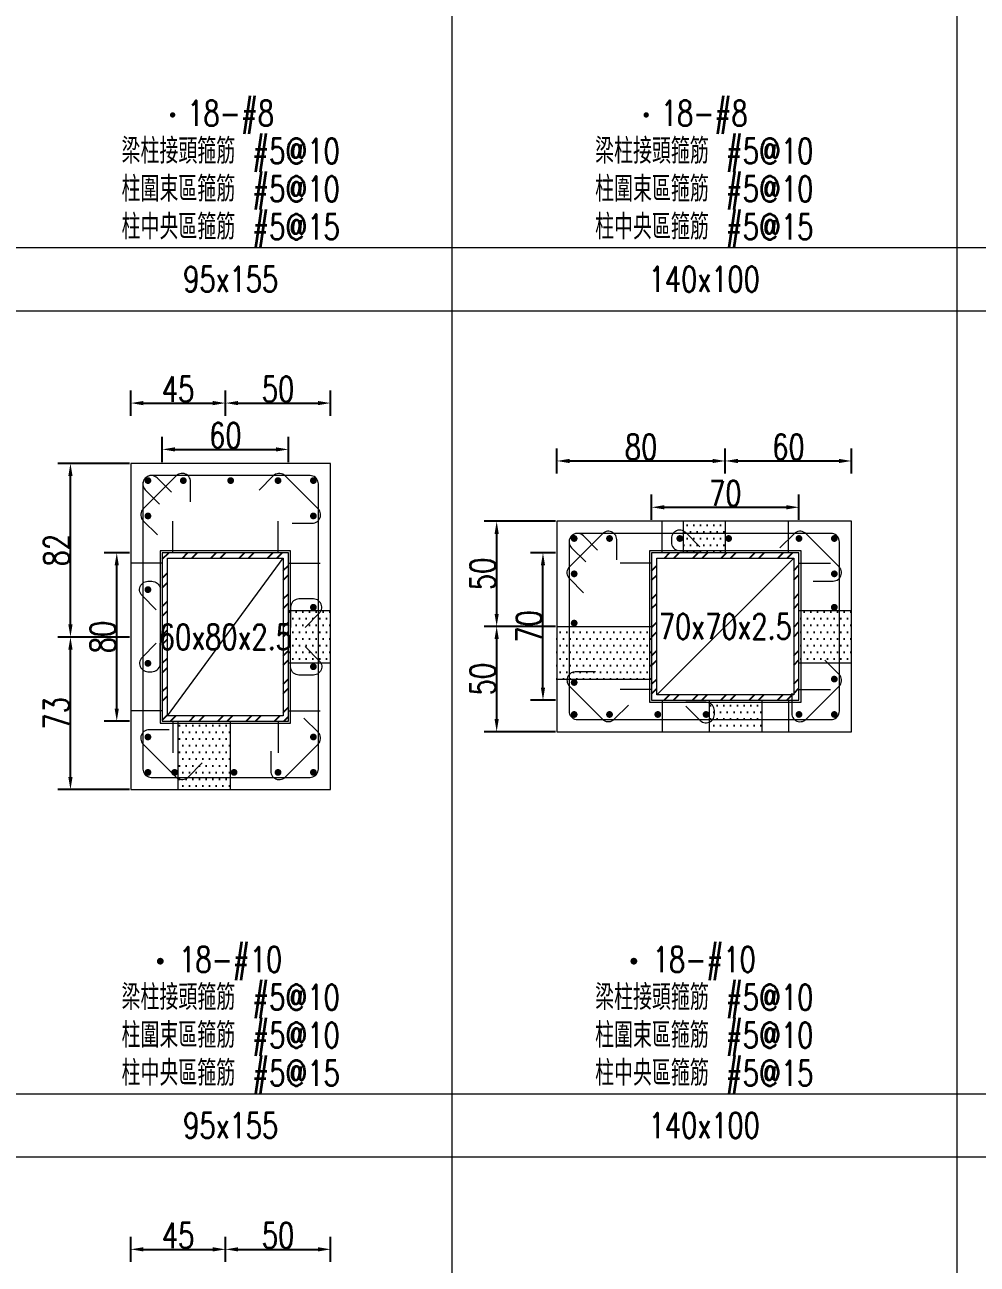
# Model space of a CAD drawing. Header units: millimetres. Extents: x 0 to 3905, y 0 to 8880.
# Drawn here: x 2922 to 3375, y 1557 to 2146 of the extents above; entities that cross this region are included whole.
import ezdxf
from ezdxf.enums import TextEntityAlignment as Align

# ---------------------------------------------------------------- set-up
doc = ezdxf.new("R2010")
doc.units = ezdxf.units.MM
doc.layers.get('DEFPOINTS').update_dxf_attribs({"color": 3})
for name, color, linetype in [('Hatch線', 6, 'Continuous'), ('TC-鋼粱', 132, 'Continuous'), ('主筋斷面', 2, 'Continuous'), ('文字-主筋根數', 7, 'Continuous'), ('文字-剪力筋 中央區', 7, 'Continuous'), ('文字-剪力筋-BC', 7, 'Continuous'), ('文字-剪力筋-圍束區', 7, 'Continuous'), ('文字-斷面尺寸', 7, 'Continuous'), ('文字-輔助字', 7, 'Continuous'), ('柱斷面線', 4, 'Continuous'), ('標註字', 4, 'Continuous'), ('箍筋線', 1, 'Continuous'), ('網格線', 7, 'Continuous'), ('鋼柱', 11, 'Continuous')]:
    doc.layers.add(name, color=color, linetype=linetype)
doc.styles.add('note', font='txt.shx', dxfattribs={"width": 0.75, "height": 12})
doc.styles.add('txt', font='txt.shx', dxfattribs={"height": 0.2, "bigfont": 'chineset.shx'})
doc.dimstyles.new('RCAD_DIM', dxfattribs={"dimtxt": 12, "dimasz": 6, "dimexe": 6, "dimexo": 0.625, "dimtad": 1, "dimdec": 0, "dimdsep": 46, "dimtxsty": 'note', "dimcen": 2.5, "dimclrd": 256, "dimclre": 256, "dimclrt": 256, "dimadec": 0, "dimazin": 0, "dimtfac": 1, "dimtmove": 0, "dimatfit": 3, "dimfxl": 0, "dimtolj": 1, "dimarcsym": 0})

# ---------------------------------------------------------------- blocks, each defined once
blk = doc.blocks.new('*D1622')
at = {"layer": 'DEFPOINTS', "color": 0}
for p in [(3017.5, 1564.12), (2972.5, 1557.5), (3017.5, 1557.5)]:
    blk.add_point(p, dxfattribs=at)
at = {"layer": '標註字', "lineweight": -2}
for p, q in [((2972.5, 1558.12), (2972.5, 1570.12)), ((3017.5, 1558.12), (3017.5, 1570.12)), ((2978.5, 1564.12), (3011.5, 1564.12))]:
    blk.add_line(p, q, dxfattribs=at)
at = {"layer": '標註字'}
for points in [[(2978.5, 1565.12), (2978.5, 1563.12), (2972.5, 1564.12)], [(3011.5, 1563.12), (3011.5, 1565.12), (3017.5, 1564.12)]]:
    blk.add_solid(points, dxfattribs=at)
at = {"layer": '標註字', "insert": (2995, 1570.75), "char_height": 12, "attachment_point": 5, "style": 'note'}
blk.add_mtext('\\A1;45', dxfattribs=at)
blk = doc.blocks.new('*D1623')
at = {"layer": 'DEFPOINTS', "color": 0}
for p in [(3067.5, 1564.12), (3017.5, 1557.5), (3067.5, 1557.5)]:
    blk.add_point(p, dxfattribs=at)
at = {"layer": '標註字', "lineweight": -2}
for p, q in [((3017.5, 1558.12), (3017.5, 1570.12)), ((3067.5, 1558.12), (3067.5, 1570.12)), ((3023.5, 1564.12), (3061.5, 1564.12))]:
    blk.add_line(p, q, dxfattribs=at)
at = {"layer": '標註字'}
for points in [[(3023.5, 1565.12), (3023.5, 1563.12), (3017.5, 1564.12)], [(3061.5, 1563.12), (3061.5, 1565.12), (3067.5, 1564.12)]]:
    blk.add_solid(points, dxfattribs=at)
at = {"layer": '標註字', "insert": (3042.5, 1570.75), "char_height": 12, "attachment_point": 5, "style": 'note'}
blk.add_mtext('\\A1;50', dxfattribs=at)
blk = doc.blocks.new('*D1626')
at = {"layer": 'DEFPOINTS', "color": 0}
for p in [(3047.5, 1944.12), (2987.5, 1937.5), (3047.5, 1937.5)]:
    blk.add_point(p, dxfattribs=at)
at = {"layer": '標註字', "lineweight": -2}
for p, q in [((2987.5, 1938.12), (2987.5, 1950.12)), ((3047.5, 1938.12), (3047.5, 1950.12)), ((2993.5, 1944.12), (3041.5, 1944.12))]:
    blk.add_line(p, q, dxfattribs=at)
at = {"layer": '標註字'}
for points in [[(2993.5, 1945.12), (2993.5, 1943.12), (2987.5, 1944.12)], [(3041.5, 1943.12), (3041.5, 1945.12), (3047.5, 1944.12)]]:
    blk.add_solid(points, dxfattribs=at)
at = {"layer": '標註字', "insert": (3017.5, 1950.75), "char_height": 12, "attachment_point": 5, "style": 'note'}
blk.add_mtext('\\A1;60', dxfattribs=at)
blk = doc.blocks.new('*D1627')
at = {"layer": 'DEFPOINTS', "color": 0}
for p in [(2965.88, 1895), (2972.5, 1895), (2972.5, 1815)]:
    blk.add_point(p, dxfattribs=at)
at = {"layer": '標註字', "lineweight": -2}
for p, q in [((2971.88, 1895), (2959.88, 1895)), ((2965.88, 1821), (2965.88, 1889)), ((2971.88, 1815), (2959.88, 1815))]:
    blk.add_line(p, q, dxfattribs=at)
at = {"layer": '標註字'}
for points in [[(2966.88, 1889), (2964.88, 1889), (2965.88, 1895)], [(2964.88, 1821), (2966.88, 1821), (2965.88, 1815)]]:
    blk.add_solid(points, dxfattribs=at)
at = {"layer": '標註字', "insert": (2959.25, 1855), "char_height": 12, "attachment_point": 5, "rotation": 90, "style": 'note'}
blk.add_mtext('\\A1;80', dxfattribs=at)
blk = doc.blocks.new('*D1628')
at = {"layer": 'DEFPOINTS', "color": 0}
for p in [(3017.5, 1966.12), (2972.5, 1959.5), (3017.5, 1959.5)]:
    blk.add_point(p, dxfattribs=at)
at = {"layer": '標註字', "lineweight": -2}
for p, q in [((2972.5, 1960.12), (2972.5, 1972.12)), ((3017.5, 1960.12), (3017.5, 1972.12)), ((2978.5, 1966.12), (3011.5, 1966.12))]:
    blk.add_line(p, q, dxfattribs=at)
at = {"layer": '標註字'}
for points in [[(2978.5, 1967.12), (2978.5, 1965.12), (2972.5, 1966.12)], [(3011.5, 1965.12), (3011.5, 1967.12), (3017.5, 1966.12)]]:
    blk.add_solid(points, dxfattribs=at)
at = {"layer": '標註字', "insert": (2995, 1972.75), "char_height": 12, "attachment_point": 5, "style": 'note'}
blk.add_mtext('\\A1;45', dxfattribs=at)
blk = doc.blocks.new('*D1629')
at = {"layer": 'DEFPOINTS', "color": 0}
for p in [(3067.5, 1966.12), (3017.5, 1959.5), (3067.5, 1959.5)]:
    blk.add_point(p, dxfattribs=at)
at = {"layer": '標註字', "lineweight": -2}
for p, q in [((3017.5, 1960.12), (3017.5, 1972.12)), ((3067.5, 1960.12), (3067.5, 1972.12)), ((3023.5, 1966.12), (3061.5, 1966.12))]:
    blk.add_line(p, q, dxfattribs=at)
at = {"layer": '標註字'}
for points in [[(3023.5, 1967.12), (3023.5, 1965.12), (3017.5, 1966.12)], [(3061.5, 1965.12), (3061.5, 1967.12), (3067.5, 1966.12)]]:
    blk.add_solid(points, dxfattribs=at)
at = {"layer": '標註字', "insert": (3042.5, 1972.75), "char_height": 12, "attachment_point": 5, "style": 'note'}
blk.add_mtext('\\A1;50', dxfattribs=at)
blk = doc.blocks.new('*D1630')
at = {"layer": 'DEFPOINTS', "color": 0}
for p in [(2943.88, 1855), (2972.5, 1855), (2972.5, 1782.5)]:
    blk.add_point(p, dxfattribs=at)
at = {"layer": '標註字', "lineweight": -2}
for p, q in [((2971.88, 1855), (2937.88, 1855)), ((2943.88, 1788.5), (2943.88, 1849)), ((2971.88, 1782.5), (2937.88, 1782.5))]:
    blk.add_line(p, q, dxfattribs=at)
at = {"layer": '標註字'}
for points in [[(2944.88, 1849), (2942.88, 1849), (2943.88, 1855)], [(2942.88, 1788.5), (2944.88, 1788.5), (2943.88, 1782.5)]]:
    blk.add_solid(points, dxfattribs=at)
at = {"layer": '標註字', "insert": (2937.25, 1818.75), "char_height": 12, "attachment_point": 5, "rotation": 90, "style": 'note'}
blk.add_mtext('\\A1;73', dxfattribs=at)
blk = doc.blocks.new('*D1631')
at = {"layer": 'DEFPOINTS', "color": 0}
for p in [(2943.88, 1937.5), (2972.5, 1937.5), (2972.5, 1855)]:
    blk.add_point(p, dxfattribs=at)
at = {"layer": '標註字', "lineweight": -2}
for p, q in [((2971.88, 1937.5), (2937.88, 1937.5)), ((2943.88, 1861), (2943.88, 1931.5)), ((2971.88, 1855), (2937.88, 1855))]:
    blk.add_line(p, q, dxfattribs=at)
at = {"layer": '標註字'}
for points in [[(2944.88, 1931.5), (2942.88, 1931.5), (2943.88, 1937.5)], [(2942.88, 1861), (2944.88, 1861), (2943.88, 1855)]]:
    blk.add_solid(points, dxfattribs=at)
at = {"layer": '標註字', "insert": (2937.25, 1896.25), "char_height": 12, "attachment_point": 5, "rotation": 90, "style": 'note'}
blk.add_mtext('\\A1;82', dxfattribs=at)
blk = doc.blocks.new('Circle_Filled')
at = {"const_width": 0.5}
blk.add_lwpolyline([(-0.25, 0, 1), (0.25, 0, 1)], format="xyb", close=True, dxfattribs=at)
blk = doc.blocks.new('*D1758')
at = {"layer": 'DEFPOINTS', "color": 0}
for p in [(3290, 1916.62), (3220, 1910), (3290, 1910)]:
    blk.add_point(p, dxfattribs=at)
at = {"layer": '標註字', "lineweight": -2}
for p, q in [((3220, 1910.62), (3220, 1922.62)), ((3290, 1910.62), (3290, 1922.62)), ((3226, 1916.62), (3284, 1916.62))]:
    blk.add_line(p, q, dxfattribs=at)
at = {"layer": '標註字'}
for points in [[(3226, 1917.62), (3226, 1915.62), (3220, 1916.62)], [(3284, 1915.62), (3284, 1917.62), (3290, 1916.62)]]:
    blk.add_solid(points, dxfattribs=at)
at = {"layer": '標註字', "insert": (3255, 1923.25), "char_height": 12, "attachment_point": 5, "style": 'note'}
blk.add_mtext('\\A1;70', dxfattribs=at)
blk = doc.blocks.new('*D1759')
at = {"layer": 'DEFPOINTS', "color": 0}
for p in [(3168.38, 1895), (3175, 1895), (3175, 1825)]:
    blk.add_point(p, dxfattribs=at)
at = {"layer": '標註字', "lineweight": -2}
for p, q in [((3174.38, 1895), (3162.38, 1895)), ((3168.38, 1831), (3168.38, 1889)), ((3174.38, 1825), (3162.38, 1825))]:
    blk.add_line(p, q, dxfattribs=at)
at = {"layer": '標註字'}
for points in [[(3169.38, 1889), (3167.38, 1889), (3168.38, 1895)], [(3167.38, 1831), (3169.38, 1831), (3168.38, 1825)]]:
    blk.add_solid(points, dxfattribs=at)
at = {"layer": '標註字', "insert": (3161.75, 1860), "char_height": 12, "attachment_point": 5, "rotation": 90, "style": 'note'}
blk.add_mtext('\\A1;70', dxfattribs=at)
blk = doc.blocks.new('*D1760')
at = {"layer": 'DEFPOINTS', "color": 0}
for p in [(3255, 1938.62), (3175, 1932), (3255, 1932)]:
    blk.add_point(p, dxfattribs=at)
at = {"layer": '標註字', "lineweight": -2}
for p, q in [((3175, 1932.62), (3175, 1944.62)), ((3255, 1932.62), (3255, 1944.62)), ((3181, 1938.62), (3249, 1938.62))]:
    blk.add_line(p, q, dxfattribs=at)
at = {"layer": '標註字'}
for points in [[(3181, 1939.62), (3181, 1937.62), (3175, 1938.62)], [(3249, 1937.62), (3249, 1939.62), (3255, 1938.62)]]:
    blk.add_solid(points, dxfattribs=at)
at = {"layer": '標註字', "insert": (3215, 1945.25), "char_height": 12, "attachment_point": 5, "style": 'note'}
blk.add_mtext('\\A1;80', dxfattribs=at)
blk = doc.blocks.new('*D1761')
at = {"layer": 'DEFPOINTS', "color": 0}
for p in [(3315, 1938.62), (3255, 1932), (3315, 1932)]:
    blk.add_point(p, dxfattribs=at)
at = {"layer": '標註字', "lineweight": -2}
for p, q in [((3255, 1932.62), (3255, 1944.62)), ((3315, 1932.62), (3315, 1944.62)), ((3261, 1938.62), (3309, 1938.62))]:
    blk.add_line(p, q, dxfattribs=at)
at = {"layer": '標註字'}
for points in [[(3261, 1939.62), (3261, 1937.62), (3255, 1938.62)], [(3309, 1937.62), (3309, 1939.62), (3315, 1938.62)]]:
    blk.add_solid(points, dxfattribs=at)
at = {"layer": '標註字', "insert": (3285, 1945.25), "char_height": 12, "attachment_point": 5, "style": 'note'}
blk.add_mtext('\\A1;60', dxfattribs=at)
blk = doc.blocks.new('*D1762')
at = {"layer": 'DEFPOINTS', "color": 0}
for p in [(3146.38, 1860), (3175, 1860), (3175, 1810)]:
    blk.add_point(p, dxfattribs=at)
at = {"layer": '標註字', "lineweight": -2}
for p, q in [((3174.38, 1860), (3140.38, 1860)), ((3146.38, 1816), (3146.38, 1854)), ((3174.38, 1810), (3140.38, 1810))]:
    blk.add_line(p, q, dxfattribs=at)
at = {"layer": '標註字'}
for points in [[(3147.38, 1854), (3145.38, 1854), (3146.38, 1860)], [(3145.38, 1816), (3147.38, 1816), (3146.38, 1810)]]:
    blk.add_solid(points, dxfattribs=at)
at = {"layer": '標註字', "insert": (3139.75, 1835), "char_height": 12, "attachment_point": 5, "rotation": 90, "style": 'note'}
blk.add_mtext('\\A1;50', dxfattribs=at)
blk = doc.blocks.new('*D1763')
at = {"layer": 'DEFPOINTS', "color": 0}
for p in [(3146.38, 1910), (3175, 1910), (3175, 1860)]:
    blk.add_point(p, dxfattribs=at)
at = {"layer": '標註字', "lineweight": -2}
for p, q in [((3174.38, 1910), (3140.38, 1910)), ((3146.38, 1866), (3146.38, 1904)), ((3174.38, 1860), (3140.38, 1860))]:
    blk.add_line(p, q, dxfattribs=at)
at = {"layer": '標註字'}
for points in [[(3147.38, 1904), (3145.38, 1904), (3146.38, 1910)], [(3145.38, 1866), (3147.38, 1866), (3146.38, 1860)]]:
    blk.add_solid(points, dxfattribs=at)
at = {"layer": '標註字', "insert": (3139.75, 1885), "char_height": 12, "attachment_point": 5, "rotation": 90, "style": 'note'}
blk.add_mtext('\\A1;50', dxfattribs=at)

msp = doc.modelspace()

# ---------------------------------------------------------------- hatches: boundary and pattern name
at = {"layer": 'Hatch線'}
h = msp.add_hatch(dxfattribs=at)
h.set_pattern_fill('ANSI32', color=256, style=0)
h.paths.add_polyline_path([(2987.5, 1815), (3047.5, 1815), (3047.5, 1895), (2987.5, 1895)], flags=17)
h.paths.add_polyline_path([(2990, 1817.5), (2990, 1892.5), (3045, 1892.5), (3045, 1817.5)])
h = msp.add_hatch(dxfattribs=at)
h.set_pattern_fill('ANSI32', color=256, style=0)
h.paths.add_polyline_path([(3220, 1825), (3290, 1825), (3290, 1895), (3220, 1895)], flags=17)
h.paths.add_polyline_path([(3222.5, 1827.5), (3222.5, 1892.5), (3287.5, 1892.5), (3287.5, 1827.5)])
at = {"layer": 'TC-鋼粱'}
h = msp.add_hatch(dxfattribs=at)
h.set_pattern_fill('DOTS', color=256, scale=2, style=0)
h.paths.add_polyline_path([(3255, 1910), (3235, 1910), (3235, 1895), (3255, 1895)], flags=17)
h = msp.add_hatch(dxfattribs=at)
h.set_pattern_fill('DOTS', color=256, scale=2, style=0)
h.paths.add_polyline_path([(3067.5, 1842.5), (3067.5, 1867.5), (3047.5, 1867.5), (3047.5, 1842.5)], flags=17)
h = msp.add_hatch(dxfattribs=at)
h.set_pattern_fill('DOTS', color=256, scale=2, style=0)
h.paths.add_polyline_path([(3315, 1842.5), (3315, 1867.5), (3290, 1867.5), (3290, 1842.5)], flags=17)
h = msp.add_hatch(dxfattribs=at)
h.set_pattern_fill('DOTS', color=256, scale=2, style=0)
h.paths.add_polyline_path([(3175, 1860), (3175, 1835), (3220, 1835), (3220, 1860)], flags=17)
h = msp.add_hatch(dxfattribs=at)
h.set_pattern_fill('DOTS', color=256, scale=2, style=0)
h.paths.add_polyline_path([(3247.48, 1810), (3272.48, 1810), (3272.48, 1825), (3247.48, 1825)], flags=17)
h = msp.add_hatch(dxfattribs=at)
h.set_pattern_fill('DOTS', color=256, scale=2, style=0)
h.paths.add_polyline_path([(2995, 1782.5), (3020, 1782.5), (3020, 1815), (2995, 1815)], flags=17)

# ---------------------------------------------------------------- linework, layer by layer
at = {"layer": 'DEFPOINTS', "lineweight": 5}
for points in [[(2992.5, 1895), (2992.5, 1910)], [(3042.5, 1895), (3042.5, 1910)], [(3225, 1895), (3225, 1910)], [(3285, 1895), (3285, 1910)], [(2987.5, 1814), (3048.5, 1814), (3048.5, 1896), (2986.5, 1896), (2986.5, 1814), (2987.5, 1814)], [(3220, 1824), (3291, 1824), (3291, 1896), (3219, 1896), (3219, 1824), (3220, 1824)], [(2987.5, 1890), (2972.5, 1890)], [(2990, 1817.5), (3045, 1892.5)], [(3047.5, 1890), (3062.5, 1890)], [(3220, 1890), (3205, 1890)], [(3222.5, 1827.5), (3287.5, 1892.5)], [(3290, 1890), (3305, 1890)], [(3220, 1830), (3205, 1830)], [(3290, 1830), (3305, 1830)], [(2987.5, 1820), (2972.5, 1820)], [(3047.5, 1820), (3062.5, 1820)], [(3225, 1825), (3225, 1810)], [(3285, 1825), (3285, 1810)], [(2992.5, 1815), (2992.5, 1800)], [(3042.5, 1815), (3042.5, 1800)]]:
    msp.add_lwpolyline(points, dxfattribs=at)
at = {"layer": 'TC-鋼粱', "lineweight": 5}
for points in [[(3235, 1910), (3235, 1895)], [(3255, 1910), (3255, 1895)], [(3067.5, 1867.5), (3047.5, 1867.5)], [(3315, 1867.5), (3290, 1867.5)], [(3175, 1860), (3220, 1860)], [(3067.5, 1842.5), (3047.5, 1842.5)], [(3315, 1842.5), (3290, 1842.5)], [(3175, 1835), (3220, 1835)], [(3247.48, 1810), (3247.48, 1825)], [(3272.48, 1810), (3272.48, 1825)], [(2995, 1782.5), (2995, 1815)], [(3020, 1782.5), (3020, 1815)]]:
    msp.add_lwpolyline(points, dxfattribs=at)
at = {"layer": '柱斷面線', "lineweight": 5}
for points in [[(2972.5, 1782.5), (3067.5, 1782.5), (3067.5, 1937.5), (2972.5, 1937.5), (2972.5, 1782.5)], [(3175, 1810), (3315, 1810), (3315, 1910), (3175, 1910), (3175, 1810)]]:
    msp.add_lwpolyline(points, dxfattribs=at)
at = {"layer": '箍筋線', "lineweight": 5}
for points in [[(3000.93, 1919.21), (3000.93, 1928.75), (3000.87, 1929.42), (3000.7, 1930.06), (3000.43, 1930.67), (3000.06, 1931.23), (2999.6, 1931.72), (2999.07, 1932.12), (2998.47, 1932.42), (2997.84, 1932.63), (2997.17, 1932.72), (2996.51, 1932.7), (2995.85, 1932.57), (2995.23, 1932.33), (2994.65, 1931.99), (2994.14, 1931.56), (2978.44, 1915.86), (2977.99, 1915.33), (2977.65, 1914.73), (2977.41, 1914.08), (2977.29, 1913.39), (2977.29, 1912.7), (2977.41, 1912.02), (2977.65, 1911.37), (2977.99, 1910.77), (2978.44, 1910.24), (2985.18, 1903.49)], [(2991.83, 1923.79), (2985.08, 1930.54), (2984.57, 1930.97), (2983.99, 1931.31), (2983.37, 1931.55), (2982.72, 1931.68), (2982.05, 1931.7), (2981.39, 1931.61), (2980.75, 1931.4), (2980.16, 1931.1), (2979.62, 1930.69), (2979.16, 1930.21), (2978.79, 1929.65), (2978.52, 1929.04), (2978.35, 1928.4), (2978.29, 1927.73), (2978.29, 1792.27), (2978.36, 1791.58), (2978.53, 1790.91), (2978.83, 1790.28), (2979.22, 1789.71), (2979.71, 1789.22), (2980.28, 1788.83), (2980.91, 1788.53), (2981.58, 1788.36), (2982.27, 1788.29), (3057.73, 1788.29), (3058.42, 1788.36), (3059.09, 1788.53), (3059.72, 1788.83), (3060.29, 1789.22), (3060.78, 1789.71), (3061.17, 1790.28), (3061.47, 1790.91), (3061.64, 1791.58), (3061.71, 1792.27), (3061.71, 1927.73), (3061.64, 1928.42), (3061.47, 1929.09), (3061.17, 1929.72), (3060.78, 1930.29), (3060.29, 1930.78), (3059.72, 1931.17), (3059.09, 1931.47), (3058.42, 1931.64), (3057.73, 1931.71), (2982.27, 1931.71), (2981.6, 1931.65), (2980.96, 1931.48), (2980.35, 1931.21), (2979.79, 1930.84), (2979.31, 1930.38), (2978.9, 1929.84), (2978.6, 1929.25), (2978.39, 1928.61), (2978.3, 1927.95), (2978.32, 1927.28), (2978.45, 1926.63), (2978.69, 1926.01), (2979.03, 1925.43), (2979.46, 1924.92), (2986.21, 1918.17)], [(3049.21, 1909.07), (3058.75, 1909.07), (3059.42, 1909.13), (3060.06, 1909.3), (3060.67, 1909.57), (3061.23, 1909.94), (3061.72, 1910.4), (3062.12, 1910.93), (3062.42, 1911.53), (3062.63, 1912.16), (3062.72, 1912.83), (3062.7, 1913.49), (3062.57, 1914.15), (3062.33, 1914.77), (3061.99, 1915.35), (3061.56, 1915.86), (3045.86, 1931.56), (3045.33, 1932.01), (3044.73, 1932.35), (3044.08, 1932.59), (3043.39, 1932.71), (3042.7, 1932.71), (3042.02, 1932.59), (3041.37, 1932.35), (3040.77, 1932.01), (3040.24, 1931.56), (3033.49, 1924.82)], [(3203.43, 1891.71), (3203.43, 1901.25), (3203.37, 1901.92), (3203.2, 1902.56), (3202.93, 1903.17), (3202.56, 1903.73), (3202.1, 1904.22), (3201.57, 1904.62), (3200.97, 1904.92), (3200.34, 1905.13), (3199.67, 1905.22), (3199.01, 1905.2), (3198.35, 1905.07), (3197.73, 1904.83), (3197.15, 1904.49), (3196.64, 1904.06), (3180.94, 1888.36), (3180.49, 1887.83), (3180.15, 1887.23), (3179.91, 1886.58), (3179.79, 1885.89), (3179.79, 1885.2), (3179.91, 1884.52), (3180.15, 1883.87), (3180.49, 1883.27), (3180.94, 1882.74), (3187.68, 1875.99)], [(3194.33, 1896.29), (3187.58, 1903.04), (3187.07, 1903.47), (3186.49, 1903.81), (3185.87, 1904.05), (3185.22, 1904.18), (3184.55, 1904.2), (3183.89, 1904.11), (3183.25, 1903.9), (3182.66, 1903.6), (3182.12, 1903.19), (3181.66, 1902.71), (3181.29, 1902.15), (3181.02, 1901.54), (3180.85, 1900.9), (3180.79, 1900.23), (3180.79, 1819.77), (3180.86, 1819.08), (3181.03, 1818.41), (3181.33, 1817.78), (3181.72, 1817.21), (3182.21, 1816.72), (3182.78, 1816.33), (3183.41, 1816.03), (3184.08, 1815.86), (3184.77, 1815.79), (3305.23, 1815.79), (3305.92, 1815.86), (3306.59, 1816.03), (3307.22, 1816.33), (3307.79, 1816.72), (3308.28, 1817.21), (3308.67, 1817.78), (3308.97, 1818.41), (3309.14, 1819.08), (3309.21, 1819.77), (3309.21, 1900.23), (3309.14, 1900.92), (3308.97, 1901.59), (3308.67, 1902.22), (3308.28, 1902.79), (3307.79, 1903.28), (3307.22, 1903.67), (3306.59, 1903.97), (3305.92, 1904.14), (3305.23, 1904.21), (3184.77, 1904.21), (3184.1, 1904.15), (3183.46, 1903.98), (3182.85, 1903.71), (3182.29, 1903.34), (3181.81, 1902.88), (3181.4, 1902.34), (3181.1, 1901.75), (3180.89, 1901.11), (3180.8, 1900.45), (3180.82, 1899.78), (3180.95, 1899.13), (3181.19, 1898.51), (3181.53, 1897.93), (3181.96, 1897.42), (3188.71, 1890.67)], [(3242.95, 1897.86), (3236.2, 1904.61), (3235.69, 1905.04), (3235.12, 1905.38), (3234.49, 1905.62), (3233.84, 1905.75), (3233.17, 1905.77), (3232.51, 1905.68), (3231.87, 1905.47), (3231.28, 1905.17), (3230.74, 1904.77), (3230.28, 1904.28), (3229.91, 1903.72), (3229.64, 1903.11), (3229.47, 1902.47), (3229.42, 1901.8), (3229.42, 1899.96), (3229.48, 1899.27), (3229.65, 1898.6), (3229.95, 1897.97), (3230.34, 1897.4), (3230.83, 1896.91), (3231.4, 1896.51), (3232.03, 1896.22), (3232.7, 1896.04), (3233.39, 1895.98), (3242.93, 1895.98)], [(3296.71, 1881.57), (3306.25, 1881.57), (3306.92, 1881.63), (3307.56, 1881.8), (3308.17, 1882.07), (3308.73, 1882.44), (3309.22, 1882.9), (3309.62, 1883.43), (3309.92, 1884.03), (3310.13, 1884.66), (3310.22, 1885.33), (3310.2, 1885.99), (3310.07, 1886.65), (3309.83, 1887.27), (3309.49, 1887.85), (3309.06, 1888.36), (3293.36, 1904.06), (3292.83, 1904.51), (3292.23, 1904.85), (3291.58, 1905.09), (3290.89, 1905.21), (3290.2, 1905.21), (3289.52, 1905.09), (3288.87, 1904.85), (3288.27, 1904.51), (3287.74, 1904.06), (3280.99, 1897.32)], [(2984.64, 1867.94), (2977.89, 1874.69), (2977.46, 1875.2), (2977.12, 1875.77), (2976.88, 1876.4), (2976.75, 1877.05), (2976.73, 1877.72), (2976.82, 1878.38), (2977.03, 1879.02), (2977.33, 1879.61), (2977.73, 1880.15), (2978.22, 1880.61), (2978.78, 1880.98), (2979.39, 1881.25), (2980.03, 1881.42), (2980.7, 1881.47), (2982.54, 1881.47), (2983.23, 1881.41), (2983.9, 1881.24), (2984.53, 1880.94), (2985.1, 1880.55), (2985.59, 1880.06), (2985.99, 1879.49), (2986.28, 1878.86), (2986.46, 1878.19), (2986.52, 1877.5), (2986.52, 1867.96)], [(3055.36, 1859.55), (3062.11, 1866.3), (3062.54, 1866.81), (3062.88, 1867.39), (3063.12, 1868.01), (3063.25, 1868.66), (3063.27, 1869.33), (3063.18, 1869.99), (3062.97, 1870.63), (3062.67, 1871.22), (3062.26, 1871.76), (3061.78, 1872.22), (3061.22, 1872.59), (3060.61, 1872.86), (3059.97, 1873.03), (3059.3, 1873.08), (3052.46, 1873.08), (3051.76, 1873.02), (3051.1, 1872.85), (3050.47, 1872.55), (3049.9, 1872.15), (3049.41, 1871.67), (3049.01, 1871.1), (3048.72, 1870.47), (3048.54, 1869.8), (3048.48, 1869.11), (3048.48, 1859.57)], [(2984.64, 1852.06), (2977.89, 1845.31), (2977.46, 1844.8), (2977.12, 1844.23), (2976.88, 1843.6), (2976.75, 1842.95), (2976.73, 1842.28), (2976.82, 1841.62), (2977.03, 1840.98), (2977.33, 1840.39), (2977.73, 1839.85), (2978.22, 1839.39), (2978.78, 1839.02), (2979.39, 1838.75), (2980.03, 1838.58), (2980.7, 1838.53), (2982.54, 1838.53), (2983.23, 1838.59), (2983.9, 1838.76), (2984.53, 1839.06), (2985.1, 1839.45), (2985.59, 1839.94), (2985.99, 1840.51), (2986.28, 1841.14), (2986.46, 1841.81), (2986.52, 1842.5), (2986.52, 1852.04)], [(3055.36, 1850.45), (3062.11, 1843.7), (3062.54, 1843.19), (3062.88, 1842.61), (3063.12, 1841.99), (3063.25, 1841.34), (3063.27, 1840.67), (3063.18, 1840.01), (3062.97, 1839.37), (3062.67, 1838.78), (3062.26, 1838.24), (3061.78, 1837.78), (3061.22, 1837.41), (3060.61, 1837.14), (3059.97, 1836.97), (3059.3, 1836.91), (3052.46, 1836.91), (3051.76, 1836.98), (3051.1, 1837.15), (3050.47, 1837.45), (3049.9, 1837.84), (3049.41, 1838.33), (3049.01, 1838.9), (3048.72, 1839.53), (3048.54, 1840.2), (3048.48, 1840.89), (3048.48, 1850.43)], [(3286.57, 1828.29), (3286.57, 1818.75), (3286.63, 1818.08), (3286.8, 1817.44), (3287.07, 1816.83), (3287.44, 1816.27), (3287.9, 1815.78), (3288.43, 1815.38), (3289.03, 1815.08), (3289.66, 1814.87), (3290.33, 1814.78), (3290.99, 1814.8), (3291.65, 1814.93), (3292.27, 1815.17), (3292.85, 1815.51), (3293.36, 1815.94), (3309.06, 1831.64), (3309.51, 1832.17), (3309.85, 1832.77), (3310.09, 1833.42), (3310.21, 1834.11), (3310.21, 1834.8), (3310.09, 1835.48), (3309.85, 1836.13), (3309.51, 1836.73), (3309.06, 1837.26), (3302.32, 1844.01)], [(3193.29, 1838.43), (3183.75, 1838.43), (3183.08, 1838.37), (3182.44, 1838.2), (3181.83, 1837.93), (3181.27, 1837.56), (3180.78, 1837.1), (3180.38, 1836.57), (3180.08, 1835.97), (3179.87, 1835.34), (3179.78, 1834.67), (3179.8, 1834.01), (3179.93, 1833.35), (3180.17, 1832.73), (3180.51, 1832.15), (3180.94, 1831.64), (3196.64, 1815.94), (3197.17, 1815.49), (3197.77, 1815.15), (3198.42, 1814.91), (3199.11, 1814.79), (3199.8, 1814.79), (3200.48, 1814.91), (3201.13, 1815.15), (3201.73, 1815.49), (3202.26, 1815.94), (3209.01, 1822.68)], [(3236.31, 1822.14), (3243.05, 1815.39), (3243.56, 1814.96), (3244.14, 1814.62), (3244.76, 1814.38), (3245.42, 1814.25), (3246.09, 1814.23), (3246.75, 1814.32), (3247.39, 1814.53), (3247.98, 1814.83), (3248.51, 1815.23), (3248.97, 1815.72), (3249.34, 1816.28), (3249.62, 1816.89), (3249.78, 1817.53), (3249.84, 1818.2), (3249.84, 1820.04), (3249.78, 1820.73), (3249.6, 1821.4), (3249.31, 1822.03), (3248.91, 1822.6), (3248.42, 1823.09), (3247.85, 1823.49), (3247.23, 1823.78), (3246.56, 1823.96), (3245.87, 1824.02), (3236.33, 1824.02)], [(3039.07, 1800.79), (3039.07, 1791.25), (3039.13, 1790.58), (3039.3, 1789.94), (3039.57, 1789.33), (3039.94, 1788.77), (3040.4, 1788.28), (3040.93, 1787.88), (3041.53, 1787.58), (3042.16, 1787.37), (3042.83, 1787.28), (3043.49, 1787.3), (3044.15, 1787.43), (3044.77, 1787.67), (3045.35, 1788.01), (3045.86, 1788.44), (3061.56, 1804.14), (3062.01, 1804.67), (3062.35, 1805.27), (3062.59, 1805.92), (3062.71, 1806.61), (3062.71, 1807.3), (3062.59, 1807.98), (3062.35, 1808.63), (3062.01, 1809.23), (3061.56, 1809.76), (3054.82, 1816.51)], [(2990.79, 1810.93), (2981.25, 1810.93), (2980.58, 1810.87), (2979.94, 1810.7), (2979.33, 1810.43), (2978.77, 1810.06), (2978.28, 1809.6), (2977.88, 1809.07), (2977.58, 1808.47), (2977.37, 1807.84), (2977.28, 1807.17), (2977.3, 1806.51), (2977.43, 1805.85), (2977.67, 1805.23), (2978.01, 1804.65), (2978.44, 1804.14), (2994.14, 1788.44), (2994.67, 1787.99), (2995.27, 1787.65), (2995.92, 1787.41), (2996.61, 1787.29), (2997.3, 1787.29), (2997.98, 1787.41), (2998.63, 1787.65), (2999.23, 1787.99), (2999.76, 1788.44), (3006.51, 1795.18)]]:
    msp.add_lwpolyline(points, dxfattribs=at)
at = {"layer": '網格線', "lineweight": 5}
for points in [[(3125, 2412), (3125, 2040)], [(3365, 2412), (3365, 2040)], [(2915, 2040), (3125, 2040)], [(3125, 2040), (3365, 2040)], [(3125, 2040), (3125, 2010)], [(3365, 2040), (3635, 2040)], [(3365, 2040), (3365, 2010)], [(2915, 2010), (3125, 2010)], [(3125, 2010), (3365, 2010)], [(3125, 2010), (3125, 1638)], [(3365, 2010), (3635, 2010)], [(3365, 2010), (3365, 1638)], [(2915, 1638), (3125, 1638)], [(3125, 1638), (3365, 1638)], [(3125, 1638), (3125, 1608)], [(3365, 1638), (3635, 1638)], [(3365, 1638), (3365, 1608)], [(2915, 1608), (3125, 1608)], [(3125, 1608), (3365, 1608)], [(3125, 1608), (3125, 1236)], [(3365, 1608), (3635, 1608)], [(3365, 1608), (3365, 1236)]]:
    msp.add_lwpolyline(points, dxfattribs=at)
at = {"layer": '鋼柱', "lineweight": 5}
for points in [[(2987.5, 1815), (3047.5, 1815), (3047.5, 1895), (2987.5, 1895), (2987.5, 1815)], [(2990, 1817.5), (2990, 1892.5), (3045, 1892.5), (3045, 1817.5), (2990, 1817.5)], [(3220, 1825), (3290, 1825), (3290, 1895), (3220, 1895), (3220, 1825)], [(3222.5, 1827.5), (3222.5, 1892.5), (3287.5, 1892.5), (3287.5, 1827.5), (3222.5, 1827.5)]]:
    msp.add_lwpolyline(points, dxfattribs=at)

# ---------------------------------------------------------------- block references
at = {"layer": '主筋斷面', "lineweight": 5}
for p, xscale, yscale in [((2992.42, 2103), 2.539999961853027, 2.539999961853027), ((3217.42, 2103), 2.539999961853027, 2.539999961853027), ((2980.7, 1929.3), 3.220000028610229, 3.220000028610229), ((2997.5, 1929.3), 3.220000028610229, 3.220000028610229), ((3020, 1929.3), 3.220000028610229, 3.220000028610229), ((3042.5, 1929.3), 3.220000028610229, 3.220000028610229), ((3059.3, 1929.3), 3.220000028610229, 3.220000028610229), ((2980.7, 1912.5), 3.220000028610229, 3.220000028610229), ((3059.3, 1912.5), 3.220000028610229, 3.220000028610229), ((3183.2, 1901.8), 3.220000028610229, 3.220000028610229), ((3200, 1901.8), 3.220000028610229, 3.220000028610229), ((3233.39, 1901.8), 3.220000028610229, 3.220000028610229), ((3256.61, 1901.8), 3.220000028610229, 3.220000028610229), ((3290, 1901.8), 3.220000028610229, 3.220000028610229), ((3306.8, 1901.8), 3.220000028610229, 3.220000028610229), ((3183.2, 1885), 3.220000028610229, 3.220000028610229), ((3306.8, 1885), 3.220000028610229, 3.220000028610229), ((2980.7, 1877.5), 3.220000028610229, 3.220000028610229), ((3059.3, 1869.11), 3.220000028610229, 3.220000028610229), ((3306.8, 1869.11), 3.220000028610229, 3.220000028610229), ((3183.2, 1861.61), 3.220000028610229, 3.220000028610229), ((2980.7, 1842.5), 3.220000028610229, 3.220000028610229), ((3059.3, 1840.89), 3.220000028610229, 3.220000028610229), ((3183.2, 1833.39), 3.220000028610229, 3.220000028610229), ((3306.8, 1835), 3.220000028610229, 3.220000028610229), ((3183.2, 1818.2), 3.220000028610229, 3.220000028610229), ((3200, 1818.2), 3.220000028610229, 3.220000028610229), ((3222.93, 1818.2), 3.220000028610229, 3.220000028610229), ((3245.87, 1818.2), 3.220000028610229, 3.220000028610229), ((3290, 1818.2), 3.220000028610229, 3.220000028610229), ((3306.8, 1818.2), 3.220000028610229, 3.220000028610229), ((2980.7, 1807.5), 3.220000028610229, 3.220000028610229), ((3059.3, 1807.5), 3.220000028610229, 3.220000028610229), ((2980.7, 1790.7), 3.220000028610229, 3.220000028610229), ((2993.39, 1790.7), 3.220000028610229, 3.220000028610229), ((3021.61, 1790.7), 3.220000028610229, 3.220000028610229), ((3042.5, 1790.7), 3.220000028610229, 3.220000028610229), ((3059.3, 1790.7), 3.220000028610229, 3.220000028610229), ((2986.56, 1701), 3.220000028610229, 3.220000028610229), ((3211.56, 1701), 3.220000028610229, 3.220000028610229)]:
    msp.add_blockref('Circle_Filled', p, dxfattribs=dict(at, xscale=xscale, yscale=yscale))

# ---------------------------------------------------------------- texts
at = {"layer": '文字-主筋根數', "style": 'txt', "width": 0.75}
for s, p in [('18-#8', (3020, 2103)), ('18-#8', (3245, 2103)), ('18-#10', (3020, 1701)), ('18-#10', (3245, 1701))]:
    msp.add_text(s, height=12, dxfattribs=at).set_placement(p, align=Align.MIDDLE)
at = {"layer": '文字-剪力筋 中央區', "style": 'txt', "width": 0.75}
for p in [(3020, 2049), (3245, 2049), (3020, 1647), (3245, 1647)]:
    msp.add_text('柱中央區箍筋 #5@15', height=12, dxfattribs=at).set_placement(p, align=Align.MIDDLE)
at = {"layer": '文字-剪力筋-BC', "style": 'txt', "width": 0.75}
for p in [(3020, 2085), (3245, 2085), (3020, 1683), (3245, 1683)]:
    msp.add_text('梁柱接頭箍筋 #5@10', height=12, dxfattribs=at).set_placement(p, align=Align.MIDDLE)
at = {"layer": '文字-剪力筋-圍束區', "style": 'txt', "width": 0.75}
for p in [(3020, 2067), (3245, 2067), (3020, 1665), (3245, 1665)]:
    msp.add_text('柱圍束區箍筋 #5@10', height=12, dxfattribs=at).set_placement(p, align=Align.MIDDLE)
at = {"layer": '文字-斷面尺寸', "style": 'txt', "width": 0.75}
for s, p in [('95x155', (3020, 2025)), ('140x100', (3245, 2025)), ('95x155', (3020, 1623)), ('140x100', (3245, 1623))]:
    msp.add_text(s, height=12, dxfattribs=at).set_placement(p, align=Align.MIDDLE)
at = {"layer": '文字-輔助字', "style": 'txt', "width": 0.75}
for s, p in [('60x80x2.5', (3017.5, 1855)), ('70x70x2.5', (3255, 1860))]:
    msp.add_text(s, height=12, dxfattribs=at).set_placement(p, align=Align.MIDDLE)

# ---------------------------------------------------------------- dimensions: what is measured, and where the dimension line sits
at = {"layer": '標註字'}
for base, p1, p2, picture, middle in [((3017.5, 1966.12), (2972.5, 1959.5), (3017.5, 1959.5), '*D1628', (2995, 1972.75)), ((3067.5, 1966.12), (3017.5, 1959.5), (3067.5, 1959.5), '*D1629', (3042.5, 1972.75)), ((3047.5, 1944.12), (2987.5, 1937.5), (3047.5, 1937.5), '*D1626', (3017.5, 1950.75)), ((3255, 1938.62), (3175, 1932), (3255, 1932), '*D1760', (3215, 1945.25)), ((3315, 1938.62), (3255, 1932), (3315, 1932), '*D1761', (3285, 1945.25)), ((3290, 1916.62), (3220, 1910), (3290, 1910), '*D1758', (3255, 1923.25)), ((3017.5, 1564.12), (2972.5, 1557.5), (3017.5, 1557.5), '*D1622', (2995, 1570.75)), ((3067.5, 1564.12), (3017.5, 1557.5), (3067.5, 1557.5), '*D1623', (3042.5, 1570.75))]:
    dim = msp.add_linear_dim(base=base, p1=p1, p2=p2, dimstyle='RCAD_DIM', dxfattribs=at)
    dim.commit()
    dim.dimension.update_dxf_attribs({"geometry": picture, "text_midpoint": middle})
for base, p1, p2, picture, middle in [((2943.875, 1937.5), (2972.5, 1855.00005), (2972.5, 1937.5), '*D1631', (2937.25, 1896.25002)), ((3146.38, 1910), (3175, 1860), (3175, 1910), '*D1763', (3139.75, 1885)), ((2965.88, 1895), (2972.5, 1815), (2972.5, 1895), '*D1627', (2959.25, 1855)), ((3168.38, 1895), (3175, 1825), (3175, 1895), '*D1759', (3161.75, 1860)), ((2943.875, 1855.00005), (2972.5, 1782.5), (2972.5, 1855.00005), '*D1630', (2937.25, 1818.75002)), ((3146.38, 1860), (3175, 1810), (3175, 1860), '*D1762', (3139.75, 1835))]:
    dim = msp.add_linear_dim(base=base, p1=p1, p2=p2, angle=90, dimstyle='RCAD_DIM', dxfattribs=at)
    dim.commit()
    dim.dimension.update_dxf_attribs({"geometry": picture, "text_midpoint": middle})

doc.saveas('drawing.dxf')
